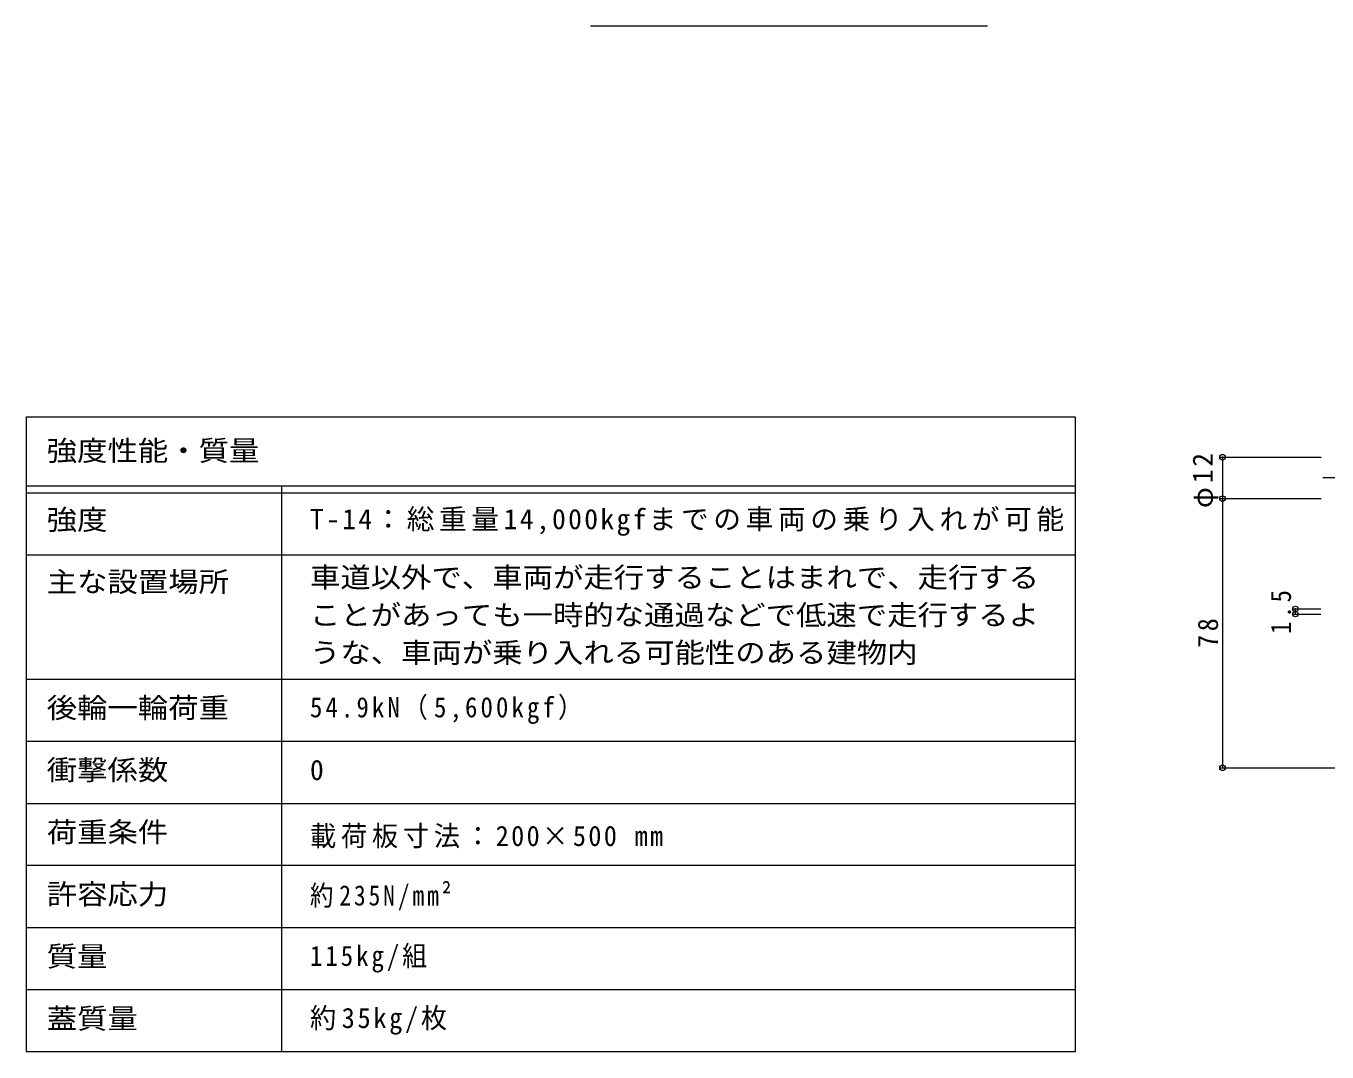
# Model space of a CAD drawing. Units: millimetres on the paper, enlarged 10 times, with parts at other scales. Extents: x -2620 to 2491, y -1962 to 1619.
# Drawn here: x -2620 to -735, y -1667 to -181 of the extents above; entities that cross this region are included whole.
import ezdxf
from ezdxf.enums import TextEntityAlignment as Align

# ---------------------------------------------------------------- set-up
doc = ezdxf.new("R2010")
doc.units = ezdxf.units.MM
doc.header["$LTSCALE"] = 10
doc.header["$PDMODE"] = 32
doc.header["$PDSIZE"] = 8
doc.linetypes.add('CHAIN1', pattern=[8, 5, -1, 1, -1])
for name, color, linetype, lineweight in [('0-4_その他', 7, 'Continuous', 9), ('D-5', 7, 'Continuous', 9), ('D-F', 7, 'Continuous', 9), ('F-5_F-5ﾚｲﾔ', 7, 'Continuous', 9), ('F-F_F-Fﾚｲﾔ', 2, 'Continuous', 9)]:
    doc.layers.add(name, color=color, linetype=linetype, lineweight=lineweight)
doc.styles.add('ＭＳ ゴシック', font='')
doc.styles.get('ＭＳ ゴシック').set_extended_font_data('MS Gothic')

msp = doc.modelspace()

# ---------------------------------------------------------------- linework, layer by layer
at = {"layer": '0-4_その他'}
msp.add_line((-1227.4, -180.77), (-1802.4, -180.77), dxfattribs=at)
at = {"layer": 'D-5', "color": 3, "linetype": 'CHAIN1'}
msp.add_line((186.77, -835.19), (-741.69, -835.19), dxfattribs=at)
at = {"layer": 'D-F'}
for p, q in [((-889.9, -805.19), (-743.82, -805.19)), ((-886.9, -805.19), (-886.9, -865.19)), ((-889.9, -865.19), (-743.82, -865.19)), ((-886.9, -865.19), (-886.9, -1255.19)), ((-784.17, -1024.99), (-744.19, -1024.99)), ((-784.17, -1032.49), (-744.19, -1032.49)), ((-781.17, -1032.49), (-781.17, -1024.99)), ((-889.9, -1255.19), (-304.19, -1255.19))]:
    msp.add_line(p, q, dxfattribs=at)
for p in [(-886.9, -805.19), (-886.9, -865.19), (-781.17, -1024.99), (-781.17, -1032.49), (-886.9, -1255.19)]:
    msp.add_point(p, dxfattribs=at)
at = {"layer": 'F-5_F-5ﾚｲﾔ'}
for p, q in [((-1100.11, -746.68), (-1100.11, -1666.68)), ((-2620.11, -946.68), (-1100.11, -946.68)), ((-2620.11, -1126.68), (-1100.11, -1126.68))]:
    msp.add_line(p, q, dxfattribs=at)
at = {"layer": 'F-F_F-Fﾚｲﾔ', "color": 7}
for p, q in [((-2620.11, -746.68), (-1100.11, -746.68)), ((-2620.11, -746.68), (-2620.11, -1666.68)), ((-2620.11, -846.68), (-1100.11, -846.68)), ((-2250.11, -846.68), (-2250.11, -1666.68)), ((-2620.11, -856.68), (-1100.11, -856.68)), ((-2620.11, -946.68), (-1100.11, -946.68)), ((-2620.11, -1126.68), (-1100.11, -1126.68)), ((-2620.11, -1216.68), (-1100.11, -1216.68)), ((-2620.11, -1306.68), (-1100.11, -1306.68)), ((-1100.11, -1396.68), (-2620.11, -1396.68)), ((-1100.11, -1486.68), (-2620.11, -1486.68)), ((-1100.11, -1576.68), (-2620.11, -1576.68)), ((-1100.11, -1666.68), (-2620.11, -1666.68))]:
    msp.add_line(p, q, dxfattribs=at)

# ---------------------------------------------------------------- texts
at = {"layer": 'D-F', "color": 2, "char_height": 29.33, "attachment_point": 7, "rotation": 90, "style": 'ＭＳ ゴシック'}
for s, insert in [('\\T1.19;φ12', (-892.9, -878.94)), ('\\T1.27;\\W0.9;1.5', (-787.17, -1061.24)), ('\\T1.27;\\W0.95;78', (-892.9, -1081.44))]:
    msp.add_mtext(s, dxfattribs=dict(at, insert=insert))
at = {"layer": 'F-F_F-Fﾚｲﾔ', "style": 'ＭＳ ゴシック', "width": 1.1}
for s, p in [('強度性能・質量', (-2590.11, -819.24)), ('強度', (-2590.11, -919.18)), ('車道以外で、車両が走行することはまれで、走行する', (-2208.77, -1002.75)), ('主な設置場所', (-2590.11, -1009.18)), ('ことがあっても一時的な通過などで低速で走行するよ', (-2208.77, -1057.23)), ('うな、車両が乗り入れる可能性のある建物内', (-2208.77, -1111.71)), ('後輪一輪荷重', (-2590.11, -1191.68)), ('衝撃係数', (-2590.11, -1281.68)), ('荷重条件', (-2590.11, -1371.68)), ('許容応力', (-2590.11, -1461.68)), ('質量', (-2590.11, -1551.68)), ('蓋質量', (-2590.11, -1641.68))]:
    msp.add_text(s, height=29.33, dxfattribs=at).set_placement(p, align=Align.BOTTOM_LEFT)
at = {"layer": 'F-F_F-Fﾚｲﾔ', "style": 'ＭＳ ゴシック'}
msp.add_text('0', height=29.33, dxfattribs=at).set_placement((-2208.77, -1281.68), align=Align.BOTTOM_LEFT)
at = {"layer": 'F-F_F-Fﾚｲﾔ', "char_height": 29.33, "attachment_point": 7, "style": 'ＭＳ ゴシック'}
for s, insert in [('\\T1.17;T-14：総重量14,000kgfまでの車両の乗り入れが可能', (-2208.77, -919.18)), ('\\T1.25;\\W0.9;54.9kN（5,600kgf）', (-2208.77, -1191.68)), ('\\T1.18;\\W0.95;載荷板寸法：200×500\\~mm', (-2208.77, -1371.68)), ('\\T1.25;\\W0.85;約235N/mm²', (-2208.77, -1461.68)), ('\\T1.24;\\W0.9;115kg/組', (-2208.77, -1551.68)), ('\\T1.21;\\W0.95;約35kg/枚', (-2208.77, -1641.68))]:
    msp.add_mtext(s, dxfattribs=dict(at, insert=insert))

doc.saveas('drawing.dxf')
